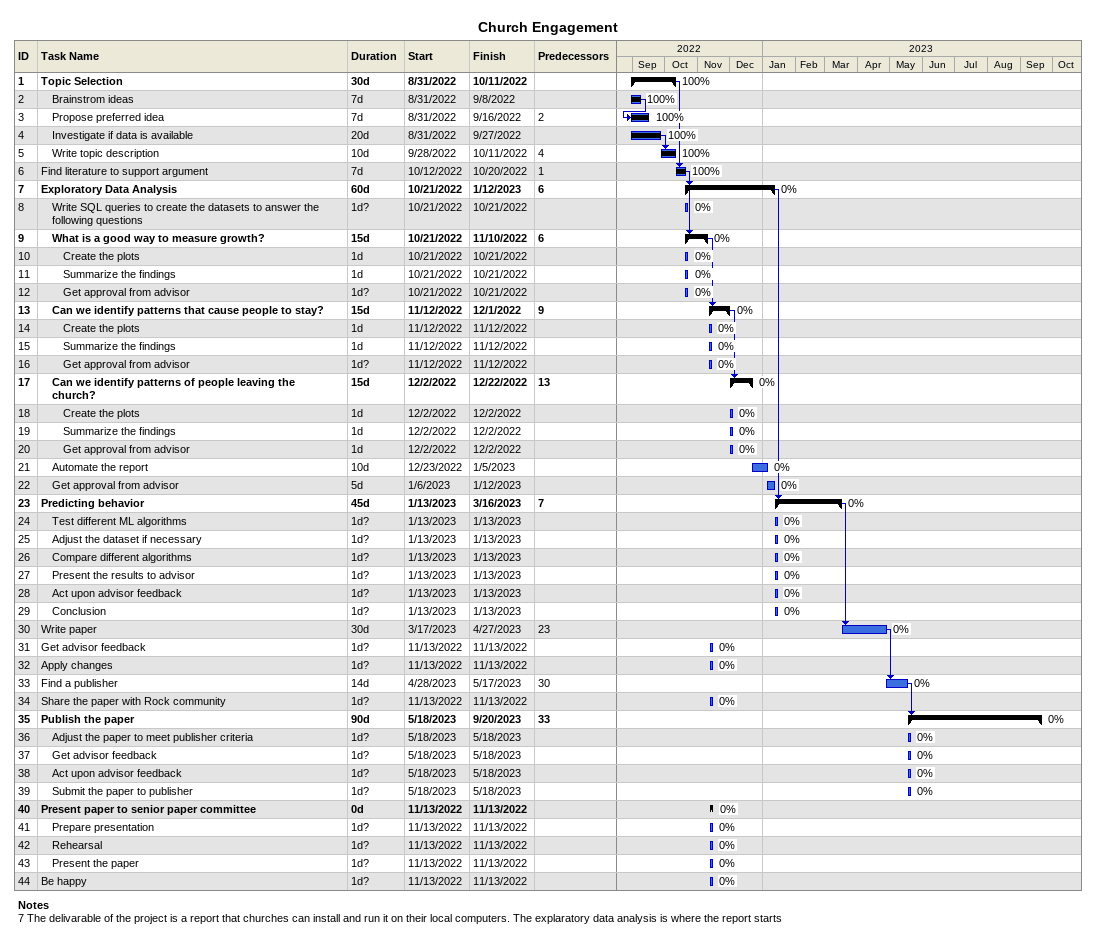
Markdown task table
Church Engagement

| ID | Level | Task | Duration | Start | Finish | Predecessors | % complete |
|---|---|---|---|---|---|---|---|
| 1 | 1 | **Topic Selection** | 30d | 2022-08-31 | 2022-10-11 |  | 100 |
| 2 | 2 | Brainstrom ideas | 7d | 2022-08-31 | 2022-09-08 |  | 100 |
| 3 | 2 | Propose preferred idea | 7d | 2022-08-31 | 2022-09-16 | 2 | 100 |
| 4 | 2 | Investigate if data is available | 20d | 2022-08-31 | 2022-09-27 |  | 100 |
| 5 | 2 | Write topic description | 10d | 2022-09-28 | 2022-10-11 | 4 | 100 |
| 6 | 1 | Find literature to support argument | 7d | 2022-10-12 | 2022-10-20 | 1 | 100 |
| 7 | 1 | **Exploratory Data Analysis** | 60d | 2022-10-21 | 2023-01-12 | 6 | 0 |
| 8 | 2 | Write SQL queries to create the datasets to answer the following questions | 1d? | 2022-10-21 | 2022-10-21 |  | 0 |
| 9 | 2 | **What is a good way to measure growth?** | 15d | 2022-10-21 | 2022-11-10 | 6 | 0 |
| 10 | 3 | Create the plots | 1d | 2022-10-21 | 2022-10-21 |  | 0 |
| 11 | 3 | Summarize the findings | 1d | 2022-10-21 | 2022-10-21 |  | 0 |
| 12 | 3 | Get approval from advisor | 1d? | 2022-10-21 | 2022-10-21 |  | 0 |
| 13 | 2 | **Can we identify patterns that cause people to stay?** | 15d | 2022-11-12 | 2022-12-01 | 9 | 0 |
| 14 | 3 | Create the plots | 1d | 2022-11-12 | 2022-11-12 |  | 0 |
| 15 | 3 | Summarize the findings | 1d | 2022-11-12 | 2022-11-12 |  | 0 |
| 16 | 3 | Get approval from advisor | 1d? | 2022-11-12 | 2022-11-12 |  | 0 |
| 17 | 2 | **Can we identify patterns of people leaving the church?** | 15d | 2022-12-02 | 2022-12-22 | 13 | 0 |
| 18 | 3 | Create the plots | 1d | 2022-12-02 | 2022-12-02 |  | 0 |
| 19 | 3 | Summarize the findings | 1d | 2022-12-02 | 2022-12-02 |  | 0 |
| 20 | 3 | Get approval from advisor | 1d | 2022-12-02 | 2022-12-02 |  | 0 |
| 21 | 2 | Automate the report | 10d | 2022-12-23 | 2023-01-05 |  | 0 |
| 22 | 2 | Get approval from advisor | 5d | 2023-01-06 | 2023-01-12 |  | 0 |
| 23 | 1 | **Predicting behavior** | 45d | 2023-01-13 | 2023-03-16 | 7 | 0 |
| 24 | 2 | Test different ML algorithms | 1d? | 2023-01-13 | 2023-01-13 |  | 0 |
| 25 | 2 | Adjust the dataset if necessary | 1d? | 2023-01-13 | 2023-01-13 |  | 0 |
| 26 | 2 | Compare different algorithms | 1d? | 2023-01-13 | 2023-01-13 |  | 0 |
| 27 | 2 | Present the results to advisor | 1d? | 2023-01-13 | 2023-01-13 |  | 0 |
| 28 | 2 | Act upon advisor feedback | 1d? | 2023-01-13 | 2023-01-13 |  | 0 |
| 29 | 2 | Conclusion | 1d? | 2023-01-13 | 2023-01-13 |  | 0 |
| 30 | 1 | Write paper | 30d | 2023-03-17 | 2023-04-27 | 23 | 0 |
| 31 | 1 | Get advisor feedback | 1d? | 2022-11-13 | 2022-11-13 |  | 0 |
| 32 | 1 | Apply changes | 1d? | 2022-11-13 | 2022-11-13 |  | 0 |
| 33 | 1 | Find a publisher | 14d | 2023-04-28 | 2023-05-17 | 30 | 0 |
| 34 | 1 | Share the paper with Rock community | 1d? | 2022-11-13 | 2022-11-13 |  | 0 |
| 35 | 1 | **Publish the paper** | 90d | 2023-05-18 | 2023-09-20 | 33 | 0 |
| 36 | 2 | Adjust the paper to meet publisher criteria | 1d? | 2023-05-18 | 2023-05-18 |  | 0 |
| 37 | 2 | Get advisor feedback | 1d? | 2023-05-18 | 2023-05-18 |  | 0 |
| 38 | 2 | Act upon advisor feedback | 1d? | 2023-05-18 | 2023-05-18 |  | 0 |
| 39 | 2 | Submit the paper to publisher | 1d? | 2023-05-18 | 2023-05-18 |  | 0 |
| 40 | 1 | **Present paper to senior paper committee** | 0d | 2022-11-13 | 2022-11-13 |  | 0 |
| 41 | 2 | Prepare presentation | 1d? | 2022-11-13 | 2022-11-13 |  | 0 |
| 42 | 2 | Rehearsal | 1d? | 2022-11-13 | 2022-11-13 |  | 0 |
| 43 | 2 | Present the paper | 1d? | 2022-11-13 | 2022-11-13 |  | 0 |
| 44 | 1 | Be happy | 1d? | 2022-11-13 | 2022-11-13 |  | 0 |

Notes
- 7: The delivarable of the project is a report that churches can install and run it on their local computers. The explaratory data analysis is where the report starts
